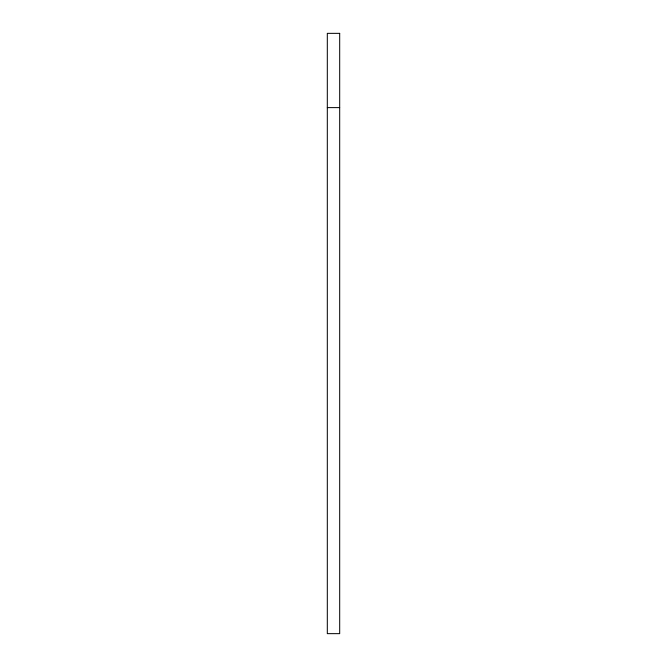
<?xml version="1.0" encoding="UTF-8"?>
<svg xmlns="http://www.w3.org/2000/svg" width="667" height="667" viewBox="0 0 667 667"><rect width="100%" height="100%" fill="white"/><g stroke="black" fill="none" stroke-linecap="round" stroke-linejoin="round"><path stroke-width="1" d="M327.314 107.612L339.686 107.612M339.686 33.35L327.314 33.35L327.314 633.65L339.686 633.65L339.686 33.35"/></g></svg>
